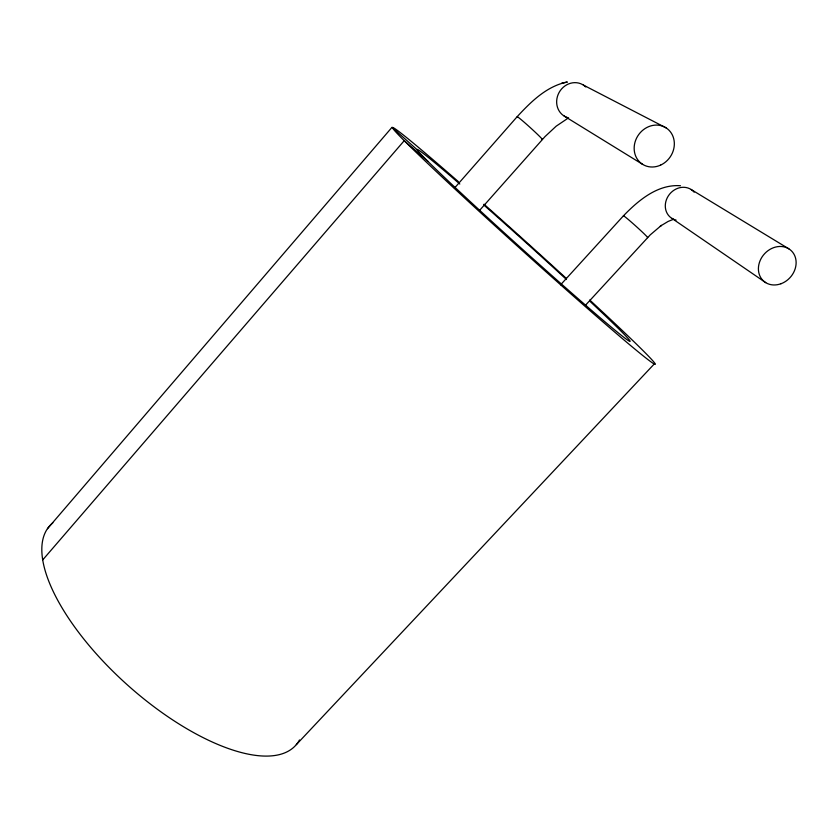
<?xml version="1.0" encoding="UTF-8"?>
<svg xmlns="http://www.w3.org/2000/svg" width="838" height="838" viewBox="0 0 838 838"><rect width="100%" height="100%" fill="white"/><g stroke="black" fill="none" stroke-linecap="round" stroke-linejoin="round"><path stroke-width="1.26" d="M47.504 528.684L392.016 127.292L417.23 149.824M42.78 559.836L404.22 140.69L428.019 161.462M454.5 188.079L517.151 116.712C530.224 102.561 544.993 87.801 564.152 82.711M479.43 210.568L545.014 136.594L556.149 126.203L567.253 118.724M560.601 284.805L623.462 215.806C638.336 200.418 657.683 184.046 680.487 185.732M585.615 305.095L650.215 234.891L661.381 225.391L660.313 226.134L668.137 221.431L673.228 219.388M296.338 744.636L654.583 363.619M564.623 82.616L567.326 82.019L561.586 83.276M583.363 85.057L666.084 127.868M690.994 189.419L788.925 248.886M564.11 116L642.578 164.332M671.919 218.393L765.743 282.647M568.583 117.896A18.227 16.634 -60.5 0 1 559.124 92.442A18.227 16.634 -60.5 0 1 585.762 86.963M517.486 117.215A17.022 0.702 42.2 0 1 530.014 127.386A17.022 0.702 42.2 0 1 541.893 139.318M676.098 220.101A17.368 15.294 -51.7 0 1 668.315 195.924A17.368 15.294 -51.7 0 1 694.136 192.164M623.765 216.33A16.289 0.639 42 0 1 635.298 225.621A16.289 0.639 42 0 1 647.439 237.542M589.753 300.014A176.745 4.504 42 0 1 623.273 339.369A176.745 4.504 42 0 1 422.153 158.152A176.745 4.504 42 0 1 458.323 181.595M484.018 204.221A176.745 4.504 42 0 1 566.478 278.551M590.277 301.638A143.204 3.635 42 0 1 600.427 317.969A143.204 3.635 42 0 1 443.868 176.828A143.204 3.635 42 0 1 459.811 184.014M483.777 204.975A143.204 3.635 42 0 1 566.467 279.515M299.48 739.964A164.856 67.009 41.7 0 1 130.173 687.39A164.856 67.009 41.7 0 1 52.836 522.849M660.637 165.096A21.694 19.316 -55.8 0 0 667.551 128.926A21.694 19.316 -55.8 0 0 634.555 144.126A21.694 19.316 -55.8 0 0 660.637 165.096M780.943 283.757A20.531 17.441 -48.7 0 0 791.439 250.866A20.531 17.441 -48.7 0 0 759.406 262.535A20.531 17.441 -48.7 0 0 780.943 283.757"/></g></svg>
